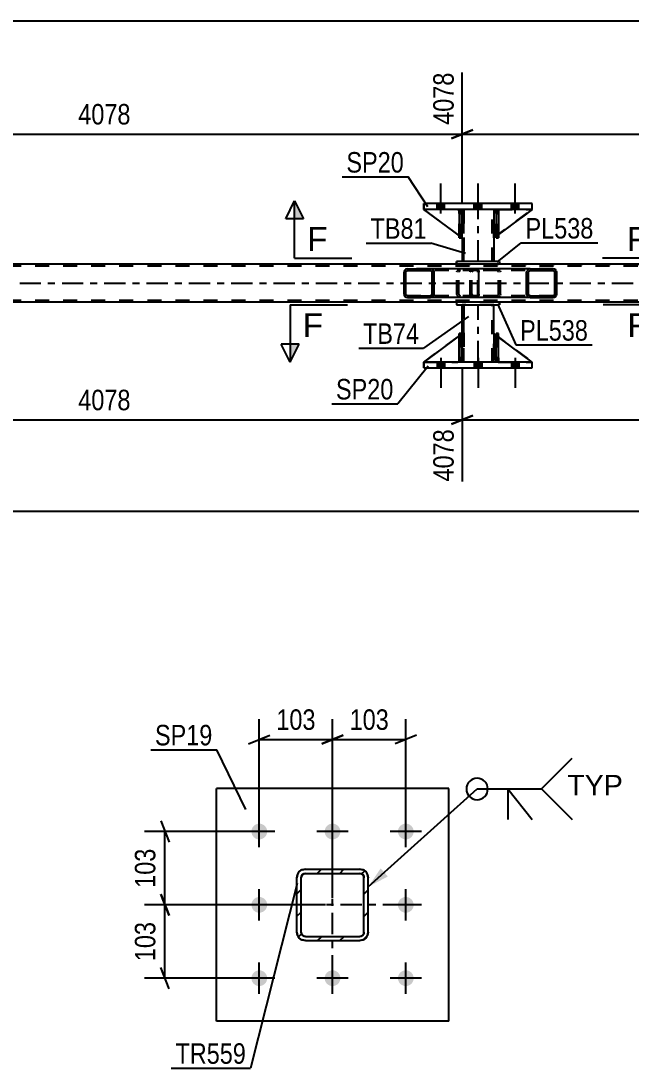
# Model space of a CAD drawing. Header units: millimetres. Extents: x 0 to 841, y 0 to 594.
# Drawn here: x 99.3 to 184.6, y 121.4 to 267.8 of the extents above; entities that cross this region are included whole.
import ezdxf

# ---------------------------------------------------------------- set-up
doc = ezdxf.new("R2010")
doc.units = ezdxf.units.MM
doc.linetypes.add('DXK_LINE_DOT2', pattern=[3.9198, 1.9599, -1.9599])
doc.linetypes.add('DXK_LINE_DOT3', pattern=[5.9187, 2.979, -0.9799, 0.9799, -0.9799])
doc.styles.add('Arial', font='ARIAL.TTF', dxfattribs={"height": 0.2})
doc.styles.add('Arial Narrow', font='ARIALN.TTF', dxfattribs={"height": 0.2})

# ---------------------------------------------------------------- blocks, each defined once
blk = doc.blocks.new('Part-122573578-5010 - 4939')
at = {"color": 7, "linetype": 'DXK_LINE_DOT2'}
for p, q in [((160.89, 224.06), (160.57, 224.06)), ((160.57, 220.66), (160.57, 224.06)), ((160.57, 224.06), (160.58, 220.06)), ((160.89, 220.53), (160.89, 224.06)), ((160.89, 220.66), (160.89, 223.96)), ((160.89, 220.66), (160.57, 220.66)), ((160.57, 220.06), (160.57, 220.66)), ((160.89, 220.06), (160.57, 220.06)), ((160.89, 220.53), (160.89, 220.66)), ((160.89, 220.06), (160.89, 220.06))]:
    blk.add_line(p, q, dxfattribs=at)
at = {"color": 2, "linetype": 'Continuous'}
for p, q in [((160.89, 223.96), (160.89, 224.06)), ((160.89, 220.06), (160.89, 220.53)), ((160.89, 220.06), (160.89, 220.53))]:
    blk.add_line(p, q, dxfattribs=at)
blk = doc.blocks.new('Part-122573578-5011 - 4939')
at = {"color": 7, "linetype": 'DXK_LINE_DOT2'}
for p, q in [((165.42, 240.82), (166.02, 241.42)), ((170.82, 241.42), (165.42, 237.42)), ((165.42, 237.42), (165.42, 240.82)), ((166.02, 241.42), (165.77, 241.17)), ((166.02, 241.42), (170.82, 241.42)), ((170.82, 241.42), (170.82, 241.42)), ((166.09, 237.92), (165.77, 237.68))]:
    blk.add_line(p, q, dxfattribs=at)
at = {"color": 2, "linetype": 'Continuous'}
for p, q in [((165.77, 241.17), (165.42, 240.82)), ((165.42, 240.82), (165.42, 237.42)), ((165.42, 240.82), (165.42, 240.82)), ((170.82, 241.42), (166.09, 237.92)), ((170.82, 241.42), (170.82, 241.42)), ((165.77, 237.68), (165.42, 237.42)), ((165.42, 237.42), (165.42, 237.42))]:
    blk.add_line(p, q, dxfattribs=at)
blk = doc.blocks.new('Part-122573578-4954 - 4939')
at = {"color": 7, "linetype": 'DXK_LINE_DOT2'}
for p, q in [((160.57, 240.82), (160.57, 241.42)), ((160.57, 241.42), (160.58, 241.42)), ((160.58, 241.42), (160.57, 237.42)), ((160.89, 241.42), (160.57, 241.42)), ((160.57, 237.42), (160.57, 240.82)), ((160.57, 240.82), (160.89, 240.82)), ((160.89, 240.94), (160.89, 240.82)), ((160.89, 240.94), (160.89, 237.42)), ((160.89, 240.82), (160.89, 237.51)), ((160.57, 237.42), (160.89, 237.42))]:
    blk.add_line(p, q, dxfattribs=at)
at = {"color": 2, "linetype": 'Continuous'}
for p, q in [((160.89, 241.42), (160.89, 240.94)), ((160.89, 241.42), (160.89, 240.94)), ((160.89, 237.51), (160.89, 237.42))]:
    blk.add_line(p, q, dxfattribs=at)
blk = doc.blocks.new('Part-122573578-4961 - 4939')
at = {"color": 2, "linetype": 'Continuous'}
for p, q in [((161.02, 241.42), (161.02, 240.82)), ((165.42, 241.42), (165.42, 240.82)), ((165.42, 241.42), (165.42, 240.82)), ((161.02, 237.42), (161.02, 234.14)), ((165.42, 237.42), (165.42, 234.14)), ((165.42, 237.42), (165.42, 234.14))]:
    blk.add_line(p, q, dxfattribs=at)
at = {"color": 7, "linetype": 'DXK_LINE_DOT2'}
for p, q in [((165.42, 241.42), (161.02, 241.42)), ((161.02, 241.42), (161.02, 234.14)), ((161.02, 240.82), (161.02, 237.42)), ((161.26, 234.14), (161.26, 241.42)), ((161.26, 241.42), (161.26, 234.14)), ((165.18, 234.14), (165.18, 241.42)), ((165.18, 234.14), (165.18, 241.42)), ((165.42, 240.82), (165.42, 237.42)), ((165.42, 240.82), (165.42, 237.42)), ((165.42, 234.14), (161.02, 234.14))]:
    blk.add_line(p, q, dxfattribs=at)
at = {"color": 7, "linetype": 'DXK_LINE_DOT3'}
blk.add_line((163.22, 234.14), (163.22, 241.42), dxfattribs=at)
blk = doc.blocks.new('Part-122573578-4966 - 4939')
at = {"color": 2, "linetype": 'Continuous'}
for p, q in [((166.22, 234.14), (160.22, 234.14)), ((160.22, 233.74), (160.22, 234.14)), ((166.22, 233.74), (160.22, 233.74)), ((166.22, 234.14), (166.22, 233.74)), ((166.22, 233.74), (166.22, 234.14))]:
    blk.add_line(p, q, dxfattribs=at)
at = {"color": 7, "linetype": 'DXK_LINE_DOT2'}
for p, q in [((166.22, 234.14), (160.22, 234.14)), ((160.22, 234.14), (160.22, 233.74)), ((160.22, 234.14), (160.22, 234.14)), ((166.22, 233.74), (160.22, 233.74)), ((160.22, 233.74), (160.22, 233.74)), ((166.22, 234.14), (166.22, 234.14)), ((166.22, 233.74), (166.22, 233.74))]:
    blk.add_line(p, q, dxfattribs=at)
blk = doc.blocks.new('Part-122573578-4971 - 4939')
at = {"color": 2, "linetype": 'Continuous'}
for p, q in [((160.22, 228.46), (160.22, 228.06)), ((166.22, 228.46), (160.22, 228.46)), ((166.22, 228.46), (166.22, 228.06)), ((166.22, 228.06), (166.22, 228.46)), ((160.22, 228.06), (166.22, 228.06))]:
    blk.add_line(p, q, dxfattribs=at)
at = {"color": 7, "linetype": 'DXK_LINE_DOT2'}
for p, q in [((160.22, 228.46), (160.22, 228.06)), ((166.22, 228.46), (166.22, 228.46)), ((166.22, 228.46), (166.22, 228.46)), ((166.22, 228.06), (166.22, 228.06)), ((166.22, 228.06), (166.22, 228.06))]:
    blk.add_line(p, q, dxfattribs=at)
blk = doc.blocks.new('Part-122573578-4976 - 4939')
at = {"color": 2, "linetype": 'Continuous'}
for p, q in [((161.02, 224.06), (161.02, 228.06)), ((165.42, 224.06), (165.42, 228.06)), ((165.42, 224.06), (165.42, 228.06)), ((161.02, 220.06), (161.02, 220.66)), ((165.42, 220.06), (165.42, 220.66)), ((165.42, 220.06), (165.42, 220.66))]:
    blk.add_line(p, q, dxfattribs=at)
at = {"color": 7, "linetype": 'DXK_LINE_DOT2'}
for p, q in [((165.42, 228.06), (161.02, 228.06)), ((161.02, 220.06), (161.02, 228.06)), ((161.26, 220.06), (161.26, 228.06)), ((161.26, 228.06), (161.26, 220.06)), ((165.18, 220.06), (165.18, 228.06)), ((165.18, 220.06), (165.18, 228.06)), ((161.02, 220.66), (161.02, 224.06)), ((165.42, 220.66), (165.42, 224.06)), ((165.42, 220.66), (165.42, 224.06)), ((165.42, 220.06), (161.02, 220.06))]:
    blk.add_line(p, q, dxfattribs=at)
at = {"color": 7, "linetype": 'DXK_LINE_DOT3'}
blk.add_line((163.22, 220.06), (163.22, 228.06), dxfattribs=at)
blk = doc.blocks.new('Part-122573578-5047 - 4939')
at = {"linetype": 'Continuous'}
h = blk.add_hatch(dxfattribs=at)
h.set_pattern_fill('', scale=0.7, style=0, pattern_type=0)
h.set_pattern_definition([(45, (157.033, 232.8012), (-1.57154, 1.57154), [])])
h.paths.add_polyline_path([(157.07, 232.62), (157.03, 232.8), (156.92, 232.96), (156.76, 233.06), (156.57, 233.1), (153.37, 233.1), (153.18, 233.06), (153.02, 232.96), (152.91, 232.8), (152.87, 232.62), (152.87, 229.58), (152.91, 229.39), (153.02, 229.24), (153.18, 229.13), (153.37, 229.1), (156.57, 229.1), (156.76, 229.13), (156.92, 229.24), (157.03, 229.39), (157.07, 229.58)])
h.paths.add_polyline_path([(156.8, 229.49), (156.75, 229.41), (156.66, 229.36), (156.57, 229.34), (153.37, 229.34), (153.28, 229.36), (153.19, 229.41), (153.14, 229.49), (153.12, 229.58), (153.12, 232.62), (153.14, 232.71), (153.19, 232.79), (153.28, 232.84), (153.37, 232.86), (156.57, 232.86), (156.66, 232.84), (156.75, 232.79), (156.8, 232.71), (156.82, 232.62), (156.82, 229.58)])
at = {"color": 2, "linetype": 'Continuous'}
for p, q in [((152.91, 232.8), (152.87, 232.62)), ((153.12, 232.62), (153.14, 232.71)), ((153.14, 232.71), (153.19, 232.79)), ((153.37, 233.1), (153.18, 233.06)), ((153.19, 232.79), (153.28, 232.84)), ((153.28, 232.84), (153.37, 232.86)), ((153.37, 233.1), (156.57, 233.1)), ((153.37, 232.86), (156.57, 232.86)), ((163.08, 233.1), (156.57, 233.1)), ((156.76, 233.06), (156.57, 233.1)), ((156.57, 232.86), (156.66, 232.84)), ((156.66, 232.84), (156.75, 232.79)), ((156.75, 232.79), (156.8, 232.71)), ((156.8, 232.71), (156.82, 232.62)), ((157.07, 232.62), (157.03, 232.8)), ((163.08, 233.1), (163.18, 233.06)), ((163.18, 233.06), (163.26, 232.96)), ((163.26, 232.96), (163.32, 232.8)), ((163.32, 232.8), (163.34, 232.62)), ((152.87, 229.58), (152.87, 232.62)), ((153.12, 229.58), (153.12, 232.62)), ((156.82, 229.58), (156.82, 232.62)), ((157.07, 229.58), (157.07, 232.62)), ((163.34, 229.58), (163.34, 232.62)), ((152.87, 229.58), (152.91, 229.39)), ((153.14, 229.49), (153.12, 229.58)), ((153.19, 229.41), (153.14, 229.49)), ((153.18, 229.13), (153.37, 229.1)), ((153.28, 229.36), (153.19, 229.41)), ((153.37, 229.34), (153.28, 229.36)), ((153.37, 229.34), (156.57, 229.34)), ((153.37, 229.1), (156.57, 229.1)), ((156.66, 229.36), (156.57, 229.34)), ((156.57, 229.1), (156.76, 229.13)), ((163.08, 229.1), (156.57, 229.1)), ((156.75, 229.41), (156.66, 229.36)), ((156.8, 229.49), (156.75, 229.41)), ((156.82, 229.58), (156.8, 229.49)), ((157.03, 229.39), (157.07, 229.58)), ((163.18, 229.13), (163.08, 229.1)), ((163.26, 229.24), (163.18, 229.13)), ((163.32, 229.39), (163.26, 229.24)), ((163.34, 229.58), (163.32, 229.39))]:
    blk.add_line(p, q, dxfattribs=at)
at = {"color": 7, "linetype": 'DXK_LINE_DOT2'}
for p, q in [((156.57, 233.1), (153.37, 233.1)), ((163.08, 232.86), (153.37, 232.86)), ((160.28, 232.62), (160.32, 232.8)), ((160.55, 232.71), (160.53, 232.62)), ((160.61, 232.79), (160.55, 232.71)), ((160.59, 233.06), (160.78, 233.1)), ((160.69, 232.84), (160.61, 232.79)), ((160.78, 232.86), (160.69, 232.84)), ((162.12, 232.86), (162.12, 233.1)), ((163.13, 232.84), (163.08, 232.86)), ((163.17, 232.79), (163.13, 232.84)), ((163.2, 232.71), (163.17, 232.79)), ((163.21, 232.62), (163.2, 232.71)), ((160.28, 229.58), (160.28, 232.62)), ((160.53, 229.58), (160.53, 232.62)), ((163.21, 229.58), (163.21, 232.62)), ((163.08, 229.34), (153.37, 229.34)), ((156.57, 229.1), (153.37, 229.1)), ((160.32, 229.39), (160.28, 229.58)), ((160.53, 229.58), (160.55, 229.49)), ((160.55, 229.49), (160.61, 229.41)), ((160.78, 229.1), (160.59, 229.13)), ((160.61, 229.41), (160.63, 229.39)), ((160.63, 229.39), (160.69, 229.36)), ((160.69, 229.36), (160.78, 229.34)), ((162.12, 229.1), (162.12, 229.34)), ((163.08, 229.34), (163.13, 229.36)), ((163.13, 229.36), (163.17, 229.41)), ((163.17, 229.41), (163.2, 229.49)), ((163.2, 229.49), (163.21, 229.58))]:
    blk.add_line(p, q, dxfattribs=at)
at = {"color": 2, "linetype": 'Continuous'}
for centre, start, end in [((153.36, 232.6), 111.1034, 156.0535), ((156.58, 232.6), 23.9465, 68.8966), ((153.36, 229.59), 203.9465, 248.8966), ((156.58, 229.59), 291.1034, 336.0535)]:
    blk.add_arc(centre, 0.493, start, end, dxfattribs=at)
at = {"color": 7, "linetype": 'DXK_LINE_DOT2'}
for centre, start, end in [((160.77, 232.6), 111.1034, 156.0535), ((160.77, 229.59), 203.9465, 248.8966)]:
    blk.add_arc(centre, 0.493, start, end, dxfattribs=at)
blk = doc.blocks.new('Part-122573578-4992 - 4939')
at = {"color": 2, "linetype": 'Continuous'}
for p, q in [((170.82, 242.22), (155.62, 242.22)), ((155.62, 242.22), (155.62, 241.42)), ((170.82, 241.42), (170.82, 242.22)), ((170.82, 241.42), (170.82, 242.22)), ((170.82, 241.42), (155.62, 241.42))]:
    blk.add_line(p, q, dxfattribs=at)
at = {"color": 7, "linetype": 'DXK_LINE_DOT2'}
for p, q in [((155.62, 241.42), (155.62, 242.22)), ((170.82, 241.42), (170.82, 241.42)), ((170.82, 241.42), (170.82, 241.42))]:
    blk.add_line(p, q, dxfattribs=at)
blk = doc.blocks.new('Part-122573578-4997 - 4939')
at = {"color": 2, "linetype": 'Continuous'}
for p, q in [((155.62, 220.06), (155.62, 219.26)), ((170.82, 220.06), (155.62, 220.06)), ((170.82, 219.26), (170.82, 220.06)), ((170.82, 219.26), (170.82, 220.06)), ((155.62, 219.26), (170.82, 219.26))]:
    blk.add_line(p, q, dxfattribs=at)
at = {"color": 7, "linetype": 'DXK_LINE_DOT2'}
for p, q in [((155.62, 219.26), (155.62, 220.06)), ((170.82, 220.06), (170.82, 220.06)), ((170.82, 220.06), (170.82, 220.06)), ((170.82, 220.06), (170.82, 220.06))]:
    blk.add_line(p, q, dxfattribs=at)
blk = doc.blocks.new('Part-122573578-4998 - 4939')
at = {"color": 2, "linetype": 'Continuous'}
for p, q in [((165.42, 224.06), (165.42, 224.06)), ((165.42, 224.06), (165.42, 220.66)), ((165.77, 223.8), (165.42, 224.06)), ((170.82, 220.06), (166.09, 223.56)), ((165.42, 220.66), (165.42, 220.66)), ((165.77, 220.3), (165.42, 220.66)), ((170.82, 220.06), (170.82, 220.06))]:
    blk.add_line(p, q, dxfattribs=at)
at = {"color": 7, "linetype": 'DXK_LINE_DOT2'}
for p, q in [((165.42, 220.66), (165.42, 224.06)), ((165.42, 224.06), (170.82, 220.06)), ((166.09, 223.56), (165.77, 223.8)), ((166.02, 220.06), (165.42, 220.66)), ((166.02, 220.06), (165.77, 220.3)), ((166.02, 220.06), (170.82, 220.06)), ((170.82, 220.06), (170.82, 220.06))]:
    blk.add_line(p, q, dxfattribs=at)
blk = doc.blocks.new('Part-122573578-4999 - 4939')
at = {"color": 7, "linetype": 'DXK_LINE_DOT2'}
for p, q in [((165.42, 220.66), (165.42, 224.06)), ((165.42, 224.06), (170.82, 220.06)), ((165.42, 224.06), (165.42, 224.06)), ((165.42, 224.06), (165.42, 220.66)), ((170.82, 220.06), (165.42, 224.06)), ((166.02, 220.06), (165.42, 220.66)), ((165.42, 220.66), (165.42, 220.66)), ((165.42, 220.66), (166.02, 220.06)), ((166.02, 220.06), (170.82, 220.06))]:
    blk.add_line(p, q, dxfattribs=at)
at = {"color": 2, "linetype": 'Continuous'}
blk.add_line((170.82, 220.06), (170.82, 220.06), dxfattribs=at)
blk = doc.blocks.new('Part-122573578-5000 - 4939')
at = {"color": 7, "linetype": 'DXK_LINE_DOT2'}
for p, q in [((155.62, 220.06), (161.02, 224.06)), ((160.89, 223.96), (160.57, 223.73)), ((161.02, 224.06), (161.02, 220.66)), ((155.62, 220.06), (160.42, 220.06)), ((161.02, 220.66), (160.42, 220.06)), ((160.89, 220.53), (160.57, 220.21))]:
    blk.add_line(p, q, dxfattribs=at)
at = {"color": 2, "linetype": 'Continuous'}
for p, q in [((161.02, 224.06), (160.89, 223.96)), ((161.02, 220.66), (161.02, 224.06)), ((161.02, 224.06), (161.02, 224.06)), ((160.57, 223.73), (155.62, 220.06)), ((160.57, 220.21), (160.42, 220.06)), ((161.02, 220.66), (160.89, 220.53)), ((161.02, 220.66), (161.02, 220.66))]:
    blk.add_line(p, q, dxfattribs=at)
blk = doc.blocks.new('Part-122573578-5006 - 4939')
at = {"color": 7, "linetype": 'DXK_LINE_DOT2'}
for p, q in [((161.02, 224.06), (155.62, 220.06)), ((161.02, 224.06), (155.62, 220.06)), ((161.02, 220.66), (161.02, 224.06)), ((161.02, 224.06), (161.02, 224.06)), ((161.02, 224.06), (161.02, 220.66)), ((155.62, 220.06), (160.42, 220.06)), ((160.42, 220.06), (161.02, 220.66)), ((161.02, 220.66), (160.42, 220.06)), ((161.02, 220.66), (161.02, 220.66))]:
    blk.add_line(p, q, dxfattribs=at)
blk = doc.blocks.new('Part-122573578-5007 - 4939')
at = {"color": 2, "linetype": 'Continuous'}
for p, q in [((165.77, 220.06), (165.77, 224.06)), ((165.77, 224.06), (166.09, 224.06)), ((166.09, 220.06), (166.09, 224.06)), ((166.09, 220.06), (165.77, 220.06)), ((166.09, 220.06), (166.09, 220.65))]:
    blk.add_line(p, q, dxfattribs=at)
at = {"color": 7, "linetype": 'DXK_LINE_DOT2'}
for p, q in [((165.77, 224.06), (165.77, 220.66)), ((166.09, 220.65), (166.09, 224.06)), ((165.77, 220.66), (165.77, 220.06)), ((165.77, 220.66), (166.09, 220.66)), ((165.77, 220.06), (165.77, 220.06)), ((166.09, 220.06), (166.09, 220.06)), ((166.09, 220.06), (166.09, 220.06))]:
    blk.add_line(p, q, dxfattribs=at)
blk = doc.blocks.new('Part-122573578-5008 - 4939')
at = {"color": 2, "linetype": 'Continuous'}
for p, q in [((160.57, 220.06), (160.57, 224.06)), ((160.57, 224.06), (160.89, 224.06)), ((160.89, 220.06), (160.89, 224.06)), ((160.89, 220.06), (160.57, 220.06)), ((160.89, 220.06), (160.89, 220.65))]:
    blk.add_line(p, q, dxfattribs=at)
at = {"color": 7, "linetype": 'DXK_LINE_DOT2'}
for p, q in [((160.57, 224.06), (160.57, 220.66)), ((160.89, 220.65), (160.89, 224.06)), ((160.57, 220.66), (160.57, 220.06)), ((160.57, 220.66), (160.89, 220.66)), ((160.57, 220.06), (160.57, 220.06)), ((160.89, 220.06), (160.89, 220.06)), ((160.89, 220.06), (160.89, 220.06))]:
    blk.add_line(p, q, dxfattribs=at)
blk = doc.blocks.new('Part-122573578-5009 - 4939')
at = {"color": 7, "linetype": 'DXK_LINE_DOT2'}
for p, q in [((166.09, 224.06), (165.77, 224.06)), ((165.77, 220.66), (165.77, 224.06)), ((165.77, 224.06), (165.77, 220.06)), ((166.09, 220.06), (166.09, 224.06)), ((166.09, 220.66), (166.09, 223.56)), ((166.09, 220.66), (165.77, 220.66)), ((165.77, 220.06), (165.77, 220.66)), ((166.09, 220.06), (165.77, 220.06)), ((166.09, 220.66), (166.09, 220.06)), ((166.09, 220.06), (166.09, 220.06))]:
    blk.add_line(p, q, dxfattribs=at)
at = {"color": 2, "linetype": 'Continuous'}
blk.add_line((166.09, 223.56), (166.09, 224.06), dxfattribs=at)
blk = doc.blocks.new('Part-122573578-5049 - 4939')
at = {"linetype": 'Continuous'}
h = blk.add_hatch(dxfattribs=at)
h.set_pattern_fill('', scale=0.7, style=0, pattern_type=0)
h.set_pattern_definition([(45, (174.2101, 232.8012), (-1.57154, 1.57154), [])])
h.paths.add_polyline_path([(174.25, 232.62), (174.21, 232.8), (174.1, 232.96), (173.94, 233.06), (173.74, 233.1), (170.53, 233.1), (170.33, 233.06), (170.17, 232.96), (170.06, 232.8), (170.02, 232.62), (170.02, 229.58), (170.06, 229.39), (170.17, 229.24), (170.33, 229.13), (170.53, 229.1), (173.74, 229.1), (173.94, 229.13), (174.1, 229.24), (174.21, 229.39), (174.25, 229.58)])
h.paths.add_polyline_path([(173.98, 229.49), (173.92, 229.41), (173.84, 229.36), (173.74, 229.34), (170.53, 229.34), (170.43, 229.36), (170.35, 229.41), (170.29, 229.49), (170.27, 229.58), (170.27, 232.62), (170.29, 232.71), (170.35, 232.79), (170.43, 232.84), (170.53, 232.86), (173.74, 232.86), (173.84, 232.84), (173.92, 232.79), (173.98, 232.71), (173.99, 232.62), (173.99, 229.58)])
at = {"color": 7, "linetype": 'DXK_LINE_DOT2'}
for p, q in [((162.12, 232.62), (162.16, 232.8)), ((162.39, 232.71), (162.37, 232.62)), ((162.45, 232.79), (162.39, 232.71)), ((162.43, 233.06), (162.63, 233.1)), ((162.53, 232.84), (162.45, 232.79)), ((162.63, 232.86), (162.53, 232.84)), ((163.08, 233.1), (162.63, 233.1)), ((173.74, 232.86), (162.63, 232.86)), ((165.84, 233.1), (166.04, 233.06)), ((165.94, 232.84), (165.84, 232.86)), ((166.02, 232.79), (165.94, 232.84)), ((166.08, 232.71), (166.02, 232.79)), ((166.1, 232.62), (166.08, 232.71)), ((166.31, 232.8), (166.35, 232.62)), ((173.74, 233.1), (170.53, 233.1)), ((162.12, 229.58), (162.12, 232.62)), ((162.37, 229.58), (162.37, 232.62)), ((166.1, 229.58), (166.1, 232.62)), ((166.35, 229.58), (166.35, 232.62)), ((162.16, 229.39), (162.12, 229.58)), ((162.37, 229.58), (162.39, 229.49)), ((162.39, 229.49), (162.45, 229.41)), ((162.63, 229.1), (162.43, 229.13)), ((162.45, 229.41), (162.53, 229.36)), ((162.53, 229.36), (162.63, 229.34)), ((173.74, 229.34), (162.63, 229.34)), ((163.08, 229.1), (162.63, 229.1)), ((165.84, 229.34), (165.94, 229.36)), ((166.04, 229.13), (165.84, 229.1)), ((165.94, 229.36), (166.02, 229.41)), ((166.02, 229.41), (166.08, 229.49)), ((166.08, 229.49), (166.1, 229.58)), ((166.35, 229.58), (166.31, 229.39)), ((170.53, 229.1), (173.74, 229.1))]:
    blk.add_line(p, q, dxfattribs=at)
at = {"color": 2, "linetype": 'Continuous'}
for p, q in [((170.53, 233.1), (163.08, 233.1)), ((170.06, 232.8), (170.02, 232.62)), ((170.27, 232.62), (170.29, 232.71)), ((170.29, 232.71), (170.35, 232.79)), ((170.53, 233.1), (170.33, 233.06)), ((170.35, 232.79), (170.43, 232.84)), ((170.43, 232.84), (170.53, 232.86)), ((170.53, 233.1), (173.74, 233.1)), ((170.53, 232.86), (173.74, 232.86)), ((173.94, 233.06), (173.74, 233.1)), ((173.74, 232.86), (173.84, 232.84)), ((173.84, 232.84), (173.92, 232.79)), ((173.92, 232.79), (173.98, 232.71)), ((173.98, 232.71), (173.99, 232.62)), ((174.25, 232.62), (174.21, 232.8)), ((170.02, 229.58), (170.02, 232.62)), ((170.27, 229.58), (170.27, 232.62)), ((173.99, 229.58), (173.99, 232.62)), ((174.25, 229.58), (174.25, 232.62)), ((170.53, 229.1), (163.08, 229.1)), ((170.02, 229.58), (170.06, 229.39)), ((170.29, 229.49), (170.27, 229.58)), ((170.35, 229.41), (170.29, 229.49)), ((170.33, 229.13), (170.53, 229.1)), ((170.43, 229.36), (170.35, 229.41)), ((170.53, 229.34), (170.43, 229.36)), ((170.53, 229.34), (173.74, 229.34)), ((170.53, 229.1), (173.74, 229.1)), ((173.84, 229.36), (173.74, 229.34)), ((173.74, 229.1), (173.94, 229.13)), ((173.92, 229.41), (173.84, 229.36)), ((173.98, 229.49), (173.92, 229.41)), ((173.99, 229.58), (173.98, 229.49)), ((174.21, 229.39), (174.25, 229.58))]:
    blk.add_line(p, q, dxfattribs=at)
at = {"color": 7, "linetype": 'DXK_LINE_DOT2'}
for centre, start, end in [((162.61, 232.6), 110.9282, 155.8647), ((165.86, 232.6), 24.1353, 69.0718), ((162.61, 229.6), 204.1353, 249.0718), ((165.86, 229.6), 290.9282, 335.8647)]:
    blk.add_arc(centre, 0.495, start, end, dxfattribs=at)
at = {"color": 2, "linetype": 'Continuous'}
for centre, start, end in [((170.51, 232.6), 110.9282, 155.8647), ((173.76, 232.6), 24.1353, 69.0718), ((170.51, 229.6), 204.1353, 249.0718), ((173.76, 229.6), 290.9282, 335.8647)]:
    blk.add_arc(centre, 0.495, start, end, dxfattribs=at)
blk = doc.blocks.new('Part-122573578-5052 - 4939')
at = {"color": 7, "linetype": 'DXK_LINE_DOT2'}
for p, q in [((166.02, 241.42), (165.42, 240.82)), ((165.42, 237.42), (170.82, 241.42)), ((165.42, 240.82), (166.02, 241.42)), ((170.82, 241.42), (165.42, 237.42)), ((165.42, 240.82), (165.42, 237.42)), ((165.42, 240.82), (165.42, 240.82)), ((165.42, 237.42), (165.42, 240.82)), ((166.02, 241.42), (170.82, 241.42)), ((165.42, 237.42), (165.42, 237.42))]:
    blk.add_line(p, q, dxfattribs=at)
at = {"color": 2, "linetype": 'Continuous'}
blk.add_line((170.82, 241.42), (170.82, 241.42), dxfattribs=at)
blk = doc.blocks.new('Part-122573578-5053 - 4939')
at = {"color": 2, "linetype": 'Continuous'}
for p, q in [((160.57, 237.75), (155.62, 241.42)), ((160.57, 241.26), (160.42, 241.42)), ((161.02, 240.82), (160.89, 240.94)), ((161.02, 240.82), (161.02, 240.82)), ((161.02, 237.42), (161.02, 240.82)), ((161.02, 237.42), (160.89, 237.51)), ((161.02, 237.42), (161.02, 237.42))]:
    blk.add_line(p, q, dxfattribs=at)
at = {"color": 7, "linetype": 'DXK_LINE_DOT2'}
for p, q in [((161.02, 237.42), (155.62, 241.42)), ((160.42, 241.42), (155.62, 241.42)), ((160.42, 241.42), (161.02, 240.82)), ((160.89, 240.94), (160.57, 241.26)), ((161.02, 240.82), (161.02, 237.42)), ((160.89, 237.51), (160.57, 237.75))]:
    blk.add_line(p, q, dxfattribs=at)
blk = doc.blocks.new('Part-122573578-5054 - 4939')
at = {"color": 7, "linetype": 'DXK_LINE_DOT2'}
for p, q in [((161.02, 237.42), (155.62, 241.42)), ((160.42, 241.42), (155.62, 241.42)), ((155.62, 241.42), (161.02, 237.42)), ((160.42, 241.42), (161.02, 240.82)), ((161.02, 240.82), (160.42, 241.42)), ((161.02, 240.82), (161.02, 237.42)), ((161.02, 240.82), (161.02, 240.82)), ((161.02, 237.42), (161.02, 240.82)), ((161.02, 237.42), (161.02, 237.42))]:
    blk.add_line(p, q, dxfattribs=at)
blk = doc.blocks.new('Part-122573578-5055 - 4939')
at = {"color": 2, "linetype": 'Continuous'}
for p, q in [((166.09, 241.42), (165.77, 241.42)), ((165.77, 241.42), (165.77, 237.42)), ((166.09, 240.82), (166.09, 241.42)), ((166.09, 241.42), (166.09, 237.42)), ((166.09, 237.42), (165.77, 237.42))]:
    blk.add_line(p, q, dxfattribs=at)
at = {"color": 7, "linetype": 'DXK_LINE_DOT2'}
for p, q in [((165.77, 240.82), (165.77, 241.42)), ((166.09, 240.82), (165.77, 240.82)), ((165.77, 240.82), (165.77, 237.42)), ((166.09, 241.42), (166.09, 241.42)), ((166.09, 241.42), (166.09, 241.42)), ((166.09, 237.42), (166.09, 240.82))]:
    blk.add_line(p, q, dxfattribs=at)
blk = doc.blocks.new('Part-122573578-5056 - 4939')
at = {"color": 2, "linetype": 'Continuous'}
for p, q in [((160.89, 241.42), (160.57, 241.42)), ((160.57, 241.42), (160.57, 237.42)), ((160.89, 240.82), (160.89, 241.42)), ((160.89, 241.42), (160.89, 237.42)), ((160.89, 237.42), (160.57, 237.42))]:
    blk.add_line(p, q, dxfattribs=at)
at = {"color": 7, "linetype": 'DXK_LINE_DOT2'}
for p, q in [((160.57, 240.82), (160.57, 241.42)), ((160.89, 240.82), (160.57, 240.82)), ((160.57, 240.82), (160.57, 237.42)), ((160.89, 241.42), (160.89, 241.42)), ((160.89, 241.42), (160.89, 241.42)), ((160.89, 237.42), (160.89, 240.82))]:
    blk.add_line(p, q, dxfattribs=at)
blk = doc.blocks.new('Part-122573578-5057 - 4939')
at = {"color": 7, "linetype": 'DXK_LINE_DOT2'}
for p, q in [((165.77, 240.82), (165.77, 241.42)), ((165.77, 241.42), (165.77, 241.42)), ((165.77, 241.42), (165.77, 237.42)), ((166.09, 241.42), (165.77, 241.42)), ((165.77, 237.42), (165.77, 240.82)), ((165.77, 240.82), (166.09, 240.82)), ((166.09, 240.82), (166.09, 241.42)), ((166.09, 237.42), (166.09, 241.42)), ((166.09, 240.82), (166.09, 237.92)), ((165.77, 237.42), (166.09, 237.42))]:
    blk.add_line(p, q, dxfattribs=at)
at = {"color": 2, "linetype": 'Continuous'}
blk.add_line((166.09, 237.92), (166.09, 237.42), dxfattribs=at)
blk = doc.blocks.new('Part-122573578-5116 - 4939')
at = {"color": 2, "linetype": 'Continuous'}
for p, q in [((160.22, 233.74), (69.51, 233.74)), ((329.44, 233.74), (166.22, 233.74)), ((160.22, 228.46), (69.51, 228.46)), ((329.44, 228.46), (166.22, 228.46))]:
    blk.add_line(p, q, dxfattribs=at)
at = {"color": 7, "linetype": 'DXK_LINE_DOT2'}
for p, q in [((722.57, 233.5), (69.51, 233.5)), ((160.22, 233.74), (722.57, 233.74)), ((166.22, 233.74), (160.22, 233.74)), ((722.57, 228.7), (69.51, 228.7)), ((166.22, 228.46), (160.22, 228.46))]:
    blk.add_line(p, q, dxfattribs=at)
at = {"color": 7, "linetype": 'DXK_LINE_DOT3'}
blk.add_line((69.51, 231.1), (722.57, 231.1), dxfattribs=at)
blk = doc.blocks.new('Bolt-122573578-5180 - 4939')
at = {"linetype": 'Continuous'}
for points in [[(157.5, 241.42), (158.54, 241.42), (158.54, 242.22), (157.5, 242.22)], [(157.5, 241.42), (158.54, 241.42), (158.54, 242.22), (157.5, 242.22)], [(157.5, 241.42), (158.54, 241.42), (158.54, 242.22), (157.5, 242.22)], [(162.7, 241.42), (163.74, 241.42), (163.74, 242.22), (162.7, 242.22)], [(162.7, 241.42), (163.74, 241.42), (163.74, 242.22), (162.7, 242.22)], [(167.9, 241.42), (168.94, 241.42), (168.94, 242.22), (167.9, 242.22)], [(167.9, 241.42), (168.94, 241.42), (168.94, 242.22), (167.9, 242.22)], [(167.9, 241.42), (168.94, 241.42), (168.94, 242.22), (167.9, 242.22)]]:
    blk.add_hatch(color=1, dxfattribs=at).paths.add_polyline_path(points)
at = {"color": 1, "linetype": 'Continuous'}
for p, q in [((158.02, 240.82), (158.02, 245.02)), ((158.02, 240.82), (158.02, 245.02)), ((158.02, 240.82), (158.02, 245.02)), ((163.22, 240.82), (163.22, 245.02)), ((163.22, 240.82), (163.22, 245.02)), ((168.42, 240.82), (168.42, 245.02)), ((168.42, 240.82), (168.42, 245.02)), ((168.42, 240.82), (168.42, 245.02)), ((157.5, 241.42), (157.5, 242.22)), ((157.5, 241.42), (157.5, 242.22)), ((157.5, 241.42), (157.5, 242.22)), ((158.54, 241.42), (158.54, 242.22)), ((158.54, 241.42), (158.54, 242.22)), ((158.54, 241.42), (158.54, 242.22)), ((162.7, 241.42), (162.7, 242.22)), ((162.7, 241.42), (162.7, 242.22)), ((163.74, 241.42), (163.74, 242.22)), ((163.74, 241.42), (163.74, 242.22)), ((167.9, 241.42), (167.9, 242.22)), ((167.9, 241.42), (167.9, 242.22)), ((167.9, 241.42), (167.9, 242.22)), ((168.94, 241.42), (168.94, 242.22)), ((168.94, 241.42), (168.94, 242.22)), ((168.94, 241.42), (168.94, 242.22))]:
    blk.add_line(p, q, dxfattribs=at)
blk = doc.blocks.new('Bolt-122573578-5181 - 4939')
at = {"linetype": 'Continuous'}
for points in [[(158.54, 220.06), (157.5, 220.06), (157.5, 219.26), (158.54, 219.26)], [(158.54, 220.06), (157.5, 220.06), (157.5, 219.26), (158.54, 219.26)], [(158.54, 220.06), (157.5, 220.06), (157.5, 219.26), (158.54, 219.26)], [(163.74, 220.06), (162.7, 220.06), (162.7, 219.26), (163.74, 219.26)], [(163.74, 220.06), (162.7, 220.06), (162.7, 219.26), (163.74, 219.26)], [(168.94, 220.06), (167.9, 220.06), (167.9, 219.26), (168.94, 219.26)], [(168.94, 220.06), (167.9, 220.06), (167.9, 219.26), (168.94, 219.26)], [(168.94, 220.06), (167.9, 220.06), (167.9, 219.26), (168.94, 219.26)]]:
    blk.add_hatch(color=1, dxfattribs=at).paths.add_polyline_path(points)
at = {"color": 1, "linetype": 'Continuous'}
for p, q in [((157.5, 220.06), (157.5, 219.26)), ((157.5, 220.06), (157.5, 219.26)), ((157.5, 220.06), (157.5, 219.26)), ((158.02, 220.66), (158.02, 216.46)), ((158.02, 220.66), (158.02, 216.46)), ((158.02, 220.66), (158.02, 216.46)), ((158.54, 220.06), (158.54, 219.26)), ((158.54, 220.06), (158.54, 219.26)), ((158.54, 220.06), (158.54, 219.26)), ((162.7, 220.06), (162.7, 219.26)), ((162.7, 220.06), (162.7, 219.26)), ((163.22, 220.66), (163.22, 216.46)), ((163.22, 220.66), (163.22, 216.46)), ((163.74, 220.06), (163.74, 219.26)), ((163.74, 220.06), (163.74, 219.26)), ((167.9, 220.06), (167.9, 219.26)), ((167.9, 220.06), (167.9, 219.26)), ((167.9, 220.06), (167.9, 219.26)), ((168.42, 220.66), (168.42, 216.46)), ((168.42, 220.66), (168.42, 216.46)), ((168.42, 220.66), (168.42, 216.46)), ((168.94, 220.06), (168.94, 219.26)), ((168.94, 220.06), (168.94, 219.26)), ((168.94, 220.06), (168.94, 219.26))]:
    blk.add_line(p, q, dxfattribs=at)
blk = doc.blocks.new('Part-122573578-1722 - 1638')
at = {"linetype": 'Continuous'}
h = blk.add_hatch(dxfattribs=at)
h.set_pattern_fill('', scale=0.7, style=0, pattern_type=0)
h.set_pattern_definition([(45, (147.133, 139.2988), (-1.57154, 1.57154), [])])
h.paths.add_polyline_path([(146.67, 139.21), (147.13, 139.3), (147.52, 139.56), (147.78, 139.95), (147.87, 140.41), (147.87, 148.01), (147.78, 148.47), (147.52, 148.86), (147.13, 149.12), (146.67, 149.21), (139.07, 149.21), (138.61, 149.12), (138.23, 148.86), (137.97, 148.47), (137.87, 148.01), (137.87, 140.41), (137.97, 139.95), (138.23, 139.56), (138.61, 139.3), (139.07, 139.21)])
h.paths.add_polyline_path([(139.07, 139.81), (138.84, 139.85), (138.65, 139.98), (138.52, 140.18), (138.47, 140.41), (138.47, 148.01), (138.52, 148.24), (138.65, 148.43), (138.84, 148.56), (139.07, 148.61), (146.67, 148.61), (146.9, 148.56), (147.1, 148.43), (147.23, 148.24), (147.27, 148.01), (147.27, 140.41), (147.23, 140.18), (147.1, 139.98), (146.9, 139.85), (146.67, 139.81)])
at = {"color": 7, "linetype": 'DXK_LINE_DOT3'}
for p, q in [((142.87, 134.21), (142.87, 154.21)), ((152.87, 144.21), (132.87, 144.21))]:
    blk.add_line(p, q, dxfattribs=at)
at = {"color": 7, "linetype": 'DXK_LINE_DOT2'}
for p, q in [((137.87, 148.01), (137.97, 148.47)), ((137.87, 140.41), (137.87, 148.01)), ((138.52, 148.24), (138.47, 148.01)), ((138.47, 140.41), (138.47, 148.01)), ((138.65, 148.43), (138.52, 148.24)), ((138.61, 149.12), (139.07, 149.21)), ((138.84, 148.56), (138.65, 148.43)), ((139.07, 148.61), (138.84, 148.56)), ((139.07, 149.21), (146.67, 149.21)), ((139.07, 148.61), (146.67, 148.61)), ((146.67, 149.21), (147.13, 149.12)), ((146.9, 148.56), (146.67, 148.61)), ((147.1, 148.43), (146.9, 148.56)), ((147.23, 148.24), (147.1, 148.43)), ((147.27, 148.01), (147.23, 148.24)), ((147.27, 140.41), (147.27, 148.01)), ((147.78, 148.47), (147.87, 148.01)), ((147.87, 140.41), (147.87, 148.01)), ((137.97, 139.95), (137.87, 140.41)), ((138.47, 140.41), (138.52, 140.18)), ((138.52, 140.18), (138.65, 139.98)), ((139.07, 139.21), (138.61, 139.3)), ((138.65, 139.98), (138.84, 139.85)), ((138.84, 139.85), (139.07, 139.81)), ((139.07, 139.81), (146.67, 139.81)), ((139.07, 139.21), (146.67, 139.21)), ((146.67, 139.81), (146.9, 139.85)), ((147.13, 139.3), (146.67, 139.21)), ((146.9, 139.85), (147.1, 139.98)), ((147.1, 139.98), (147.23, 140.18)), ((147.23, 140.18), (147.27, 140.41)), ((147.87, 140.41), (147.78, 139.95))]:
    blk.add_line(p, q, dxfattribs=at)
at = {"color": 2, "linetype": 'Continuous'}
for p, q in [((137.97, 148.47), (137.87, 148.01)), ((137.87, 140.41), (137.87, 148.01)), ((138.47, 148.01), (138.52, 148.24)), ((138.47, 140.41), (138.47, 148.01)), ((138.52, 148.24), (138.65, 148.43)), ((139.07, 149.21), (138.61, 149.12)), ((138.65, 148.43), (138.84, 148.56)), ((138.84, 148.56), (139.07, 148.61)), ((139.07, 149.21), (146.67, 149.21)), ((139.07, 148.61), (146.67, 148.61)), ((147.13, 149.12), (146.67, 149.21)), ((146.67, 148.61), (146.9, 148.56)), ((146.9, 148.56), (147.1, 148.43)), ((147.1, 148.43), (147.23, 148.24)), ((147.23, 148.24), (147.27, 148.01)), ((147.27, 140.41), (147.27, 148.01)), ((147.87, 148.01), (147.78, 148.47)), ((147.87, 140.41), (147.87, 148.01)), ((137.87, 140.41), (137.97, 139.95)), ((138.52, 140.18), (138.47, 140.41)), ((138.65, 139.98), (138.52, 140.18)), ((138.61, 139.3), (139.07, 139.21)), ((138.84, 139.85), (138.65, 139.98)), ((139.07, 139.81), (138.84, 139.85)), ((139.07, 139.81), (146.67, 139.81)), ((139.07, 139.21), (146.67, 139.21)), ((146.9, 139.85), (146.67, 139.81)), ((146.67, 139.21), (147.13, 139.3)), ((147.1, 139.98), (146.9, 139.85)), ((147.23, 140.18), (147.1, 139.98)), ((147.27, 140.41), (147.23, 140.18)), ((147.78, 139.95), (147.87, 140.41))]:
    blk.add_line(p, q, dxfattribs=at)
at = {"color": 7, "linetype": 'DXK_LINE_DOT2'}
for centre, start, end in [((139.07, 148.01), 112.5, 157.5), ((146.67, 148.01), 22.5, 67.5), ((139.07, 140.41), 202.5, 247.5), ((146.67, 140.41), 292.5, 337.5)]:
    blk.add_arc(centre, 1.2, start, end, dxfattribs=at)
at = {"color": 2, "linetype": 'Continuous'}
for centre, start, end in [((139.07, 148.01), 112.5, 157.5), ((146.67, 148.01), 22.5, 67.5), ((139.07, 140.41), 202.5, 247.5), ((146.67, 140.41), 292.5, 337.5)]:
    blk.add_arc(centre, 1.2, start, end, dxfattribs=at)
blk = doc.blocks.new('Part-122573578-1654 - 1638')
at = {"color": 2, "linetype": 'Continuous'}
for p, q in [((159.12, 160.46), (126.62, 160.46)), ((126.62, 127.96), (126.62, 160.46)), ((159.12, 127.96), (159.12, 160.46)), ((159.12, 127.96), (126.62, 127.96))]:
    blk.add_line(p, q, dxfattribs=at)
blk = doc.blocks.new('Bolt-122573578-1681 - 1638')
at = {"linetype": 'Continuous'}
for points in [[(132.62, 153.36, -1), (132.62, 155.56, -1)], [(142.87, 153.36, -1), (142.87, 155.56, -1)], [(153.12, 153.36, -1), (153.12, 155.56, -1)], [(132.62, 143.11, -1), (132.62, 145.31, -1)], [(153.12, 143.11, -1), (153.12, 145.31, -1)], [(132.62, 132.86, -1), (132.62, 135.06, -1)], [(142.87, 132.86, -1), (142.87, 135.06, -1)], [(153.12, 132.86, -1), (153.12, 135.06, -1)]]:
    blk.add_hatch(color=1, dxfattribs=at).paths.add_polyline_path(points)
at = {"color": 1, "linetype": 'Continuous'}
for p, q in [((132.62, 152.26), (132.62, 156.66)), ((142.87, 152.26), (142.87, 156.66)), ((153.12, 152.26), (153.12, 156.66)), ((134.82, 154.46), (130.42, 154.46)), ((145.07, 154.46), (140.67, 154.46)), ((155.32, 154.46), (150.92, 154.46)), ((132.62, 142.01), (132.62, 146.41)), ((153.12, 142.01), (153.12, 146.41)), ((134.82, 144.21), (130.42, 144.21)), ((155.32, 144.21), (150.92, 144.21)), ((132.62, 131.76), (132.62, 136.16)), ((142.87, 131.76), (142.87, 136.16)), ((153.12, 131.76), (153.12, 136.16)), ((134.82, 133.96), (130.42, 133.96)), ((145.07, 133.96), (140.67, 133.96)), ((155.32, 133.96), (150.92, 133.96))]:
    blk.add_line(p, q, dxfattribs=at)
blk = doc.blocks.new('StraightDimension-122573578-5269 - 4939')
at = {"color": 7, "linetype": 'Continuous'}
for p, q in [((161.02, 219.06), (161.02, 203.38)), ((159.52, 211.39), (162.52, 212.59)), ((60.89, 211.99), (161.02, 211.99))]:
    blk.add_line(p, q, dxfattribs=at)
at = {"color": 0}
blk.add_wipeout([(115.21, 212.74), (115.21, 216.94), (106.7, 216.94), (106.7, 212.74)], dxfattribs=at)
at = {"color": 3, "style": 'Arial Narrow'}
blk.add_text('4078', height=2.863, dxfattribs=at).set_placement((107.3, 213.34))
at = {"color": 0, "linetype": 'Continuous'}
blk.add_wipeout([(160.42, 211.29), (156.22, 211.29), (156.22, 202.78), (160.42, 202.78)], dxfattribs=at)
at = {"color": 3, "linetype": 'Continuous', "style": 'Arial Narrow'}
blk.add_text('4078', height=2.863, rotation=90.0002, dxfattribs=at).set_placement((159.82, 203.38))
blk = doc.blocks.new('StraightDimension-122573578-5281 - 4939')
at = {"color": 7, "linetype": 'Continuous'}
for p, q in [((161.02, 219.06), (161.02, 203.38)), ((162.52, 212.59), (159.52, 211.39)), ((161.02, 211.99), (330.24, 211.99))]:
    blk.add_line(p, q, dxfattribs=at)
blk = doc.blocks.new('StraightDimension-122573578-5286 - 4939')
at = {"color": 7, "linetype": 'Continuous'}
blk.add_line((60.25, 199.22), (731.83, 199.22), dxfattribs=at)
blk = doc.blocks.new('StraightDimension-122573578-5297 - 4939')
at = {"color": 7, "linetype": 'Continuous'}
for p, q in [((161.02, 242.42), (161.02, 260.55)), ((60.89, 251.93), (161.02, 251.93)), ((159.52, 251.33), (162.52, 252.53))]:
    blk.add_line(p, q, dxfattribs=at)
at = {"color": 0}
blk.add_wipeout([(115.21, 252.68), (115.21, 256.88), (106.7, 256.88), (106.7, 252.68)], dxfattribs=at)
at = {"color": 3, "style": 'Arial Narrow'}
blk.add_text('4078', height=2.863, dxfattribs=at).set_placement((107.3, 253.28))
at = {"color": 0, "linetype": 'Continuous'}
blk.add_wipeout([(160.42, 261.15), (156.22, 261.15), (156.22, 252.63), (160.42, 252.63)], dxfattribs=at)
at = {"color": 3, "linetype": 'Continuous', "style": 'Arial Narrow'}
blk.add_text('4078', height=2.863, rotation=90.0002, dxfattribs=at).set_placement((159.82, 253.23))
blk = doc.blocks.new('StraightDimension-122573578-5309 - 4939')
at = {"color": 7, "linetype": 'Continuous'}
for p, q in [((161.02, 242.42), (161.02, 260.55)), ((162.52, 252.53), (159.52, 251.33)), ((161.02, 251.93), (330.24, 251.93))]:
    blk.add_line(p, q, dxfattribs=at)
blk = doc.blocks.new('StraightDimension-122573578-9133 - 4939')
at = {"color": 7, "linetype": 'Continuous'}
blk.add_line((60.89, 267.75), (731.19, 267.75), dxfattribs=at)
blk = doc.blocks.new('StraightDimension-122573578-1824 - 1638')
at = {"color": 7, "linetype": 'Continuous'}
for p, q in [((142.87, 145.21), (142.87, 170.17)), ((153.12, 155.46), (153.12, 170.17)), ((141.37, 166.72), (144.37, 167.92)), ((142.87, 167.32), (153.12, 167.32)), ((154.62, 167.92), (151.62, 166.72))]:
    blk.add_line(p, q, dxfattribs=at)
at = {"color": 0}
blk.add_wipeout([(151.34, 168.07), (151.34, 172.27), (144.66, 172.27), (144.66, 168.07)], dxfattribs=at)
at = {"color": 3, "style": 'Arial Narrow'}
blk.add_text('103', height=2.863, dxfattribs=at).set_placement((145.26, 168.67))
blk = doc.blocks.new('StraightDimension-122573578-1844 - 1638')
at = {"color": 7, "linetype": 'Continuous'}
for p, q in [((132.62, 155.46), (132.62, 170.17)), ((142.87, 145.21), (142.87, 170.17)), ((131.12, 166.72), (134.12, 167.92)), ((132.62, 167.32), (142.87, 167.32)), ((144.37, 167.92), (141.37, 166.72))]:
    blk.add_line(p, q, dxfattribs=at)
at = {"color": 0}
blk.add_wipeout([(141.09, 168.07), (141.09, 172.27), (134.41, 172.27), (134.41, 168.07)], dxfattribs=at)
at = {"color": 3, "style": 'Arial Narrow'}
blk.add_text('103', height=2.863, dxfattribs=at).set_placement((135.01, 168.67))
blk = doc.blocks.new('StraightDimension-122573578-1862 - 1638')
at = {"color": 7, "linetype": 'Continuous'}
for p, q in [((118.83, 145.71), (120.03, 142.71)), ((141.87, 144.21), (116.58, 144.21)), ((119.43, 133.96), (119.43, 144.21)), ((120.03, 132.46), (118.83, 135.46)), ((131.62, 133.96), (116.58, 133.96))]:
    blk.add_line(p, q, dxfattribs=at)
at = {"color": 0}
blk.add_wipeout([(118.68, 142.42), (114.48, 142.42), (114.48, 135.74), (118.68, 135.74)], dxfattribs=at)
at = {"color": 3, "style": 'Arial Narrow'}
blk.add_text('103', height=2.863, rotation=90.0002, dxfattribs=at).set_placement((118.08, 136.34))
blk = doc.blocks.new('StraightDimension-122573578-1879 - 1638')
at = {"color": 7, "linetype": 'Continuous'}
for p, q in [((118.83, 155.96), (120.03, 152.96)), ((131.62, 154.46), (116.58, 154.46)), ((119.43, 144.21), (119.43, 154.46)), ((120.03, 142.71), (118.83, 145.71)), ((141.87, 144.21), (116.58, 144.21))]:
    blk.add_line(p, q, dxfattribs=at)
at = {"color": 0}
blk.add_wipeout([(118.68, 152.67), (114.48, 152.67), (114.48, 145.99), (118.68, 145.99)], dxfattribs=at)
at = {"color": 3, "style": 'Arial Narrow'}
blk.add_text('103', height=2.863, rotation=90.0002, dxfattribs=at).set_placement((118.08, 146.59))
blk = doc.blocks.new('Mark-122573578-4957 - 4939')
at = {"color": 0}
blk.add_wipeout([(156.04, 237.31), (156.04, 240.31), (148.19, 240.31), (148.19, 237.31)], dxfattribs=at)
blk.add_wipeout([(156.04, 237.31), (156.04, 240.31), (148.19, 240.31), (148.19, 237.31)], dxfattribs=at)
at = {"color": 30, "linetype": 'Continuous'}
for p in [(147.59, 236.71), (161.48, 235.27)]:
    blk.add_line(p, (156.64, 236.71), dxfattribs=at)
at = {"color": 3, "style": 'Arial Narrow'}
blk.add_text('TB81', height=2.863, dxfattribs=at).set_placement((148.19, 237.31))
blk = doc.blocks.new('Mark-122573578-4962 - 4939')
at = {"color": 0}
blk.add_wipeout([(179.38, 237.34), (179.38, 240.34), (169.87, 240.34), (169.87, 237.34)], dxfattribs=at)
blk.add_wipeout([(179.38, 237.34), (179.38, 240.34), (169.87, 240.34), (169.87, 237.34)], dxfattribs=at)
at = {"color": 30, "linetype": 'Continuous'}
for p, q in [((165.91, 234.05), (169.27, 236.74)), ((169.27, 236.74), (179.98, 236.74))]:
    blk.add_line(p, q, dxfattribs=at)
at = {"color": 3, "style": 'Arial Narrow'}
blk.add_text('PL538', height=2.863, dxfattribs=at).set_placement((169.87, 237.34))
blk = doc.blocks.new('Mark-122573578-4967 - 4939')
at = {"color": 0}
blk.add_wipeout([(178.61, 223.07), (178.61, 226.07), (169.11, 226.07), (169.11, 223.07)], dxfattribs=at)
blk.add_wipeout([(178.61, 223.07), (178.61, 226.07), (169.11, 226.07), (169.11, 223.07)], dxfattribs=at)
at = {"color": 30, "linetype": 'Continuous'}
for p, q in [((165.95, 228.22), (168.51, 222.47)), ((168.51, 222.47), (179.21, 222.47))]:
    blk.add_line(p, q, dxfattribs=at)
at = {"color": 3, "style": 'Arial Narrow'}
blk.add_text('PL538', height=2.863, dxfattribs=at).set_placement((169.11, 223.07))
blk = doc.blocks.new('Mark-122573578-4972 - 4939')
at = {"color": 0}
blk.add_wipeout([(154.98, 222.62), (154.98, 225.62), (147.13, 225.62), (147.13, 222.62)], dxfattribs=at)
blk.add_wipeout([(154.98, 222.62), (154.98, 225.62), (147.13, 225.62), (147.13, 222.62)], dxfattribs=at)
at = {"color": 30, "linetype": 'Continuous'}
for p in [(161.91, 226.45), (146.53, 222.02)]:
    blk.add_line(p, (155.58, 222.02), dxfattribs=at)
at = {"color": 3, "style": 'Arial Narrow'}
blk.add_text('TB74', height=2.863, dxfattribs=at).set_placement((147.13, 222.62))
blk = doc.blocks.new('Mark-122573578-4988 - 4939')
at = {"color": 0}
blk.add_wipeout([(152.85, 246.56), (152.85, 249.56), (144.81, 249.56), (144.81, 246.56)], dxfattribs=at)
blk.add_wipeout([(152.85, 246.56), (152.85, 249.56), (144.81, 249.56), (144.81, 246.56)], dxfattribs=at)
at = {"color": 30, "linetype": 'Continuous'}
for p in [(144.21, 245.96), (156.2, 241.75)]:
    blk.add_line(p, (153.45, 245.96), dxfattribs=at)
at = {"color": 3, "style": 'Arial Narrow'}
blk.add_text('SP20', height=2.863, dxfattribs=at).set_placement((144.81, 246.56))
blk = doc.blocks.new('Mark-122573578-4993 - 4939')
at = {"color": 0}
blk.add_wipeout([(151.39, 214.85), (151.39, 217.85), (143.35, 217.85), (143.35, 214.85)], dxfattribs=at)
blk.add_wipeout([(151.39, 214.85), (151.39, 217.85), (143.35, 217.85), (143.35, 214.85)], dxfattribs=at)
at = {"color": 30, "linetype": 'Continuous'}
for p in [(156.26, 219.5), (142.75, 214.25)]:
    blk.add_line(p, (151.99, 214.25), dxfattribs=at)
at = {"color": 3, "style": 'Arial Narrow'}
blk.add_text('SP20', height=2.863, dxfattribs=at).set_placement((143.35, 214.85))
blk = doc.blocks.new('SectionMark-122573578-5343 - 4939')
at = {"linetype": 'Continuous'}
for points in [[(138.82, 240.09), (137.57, 240.09), (137.57, 242.59)], [(188.65, 240.09), (187.4, 240.09), (188.65, 242.59)]]:
    blk.add_hatch(color=6, dxfattribs=at).paths.add_polyline_path(points)
at = {"color": 6, "linetype": 'Continuous'}
for p, q in [((136.32, 240.09), (137.57, 242.59)), ((137.57, 234.59), (137.57, 242.59)), ((137.57, 242.59), (138.82, 240.09)), ((188.65, 242.59), (187.4, 240.09)), ((188.65, 234.59), (188.65, 242.59)), ((188.65, 242.59), (189.9, 240.09)), ((138.82, 240.09), (136.32, 240.09)), ((187.4, 240.09), (189.9, 240.09)), ((137.57, 234.59), (145.57, 234.59)), ((188.65, 234.59), (180.65, 234.59))]:
    blk.add_line(p, q, dxfattribs=at)
at = {"color": 0, "linetype": 'Continuous'}
for points in [[(142.17, 235.59), (142.17, 239.09), (139.32, 239.09), (139.32, 235.59)], [(186.9, 235.59), (186.9, 239.09), (184.05, 239.09), (184.05, 235.59)]]:
    blk.add_wipeout(points, dxfattribs=at)
at = {"color": 3, "linetype": 'Continuous', "style": 'Arial'}
for p in [(139.32, 235.59), (184.05, 235.59)]:
    blk.add_text('F', height=3.34, dxfattribs=at).set_placement(p)
blk = doc.blocks.new('SectionMark-122573578-5345 - 4939')
at = {"linetype": 'Continuous'}
for points in [[(136.94, 222.56), (138.19, 222.56), (136.94, 220.06)], [(187.46, 222.56), (188.71, 222.56), (188.71, 220.06)]]:
    blk.add_hatch(color=6, dxfattribs=at).paths.add_polyline_path(points)
at = {"color": 6, "linetype": 'Continuous'}
for p, q in [((136.94, 228.06), (144.94, 228.06)), ((136.94, 228.06), (136.94, 220.06)), ((188.71, 228.06), (180.71, 228.06)), ((188.71, 228.06), (188.71, 220.06)), ((136.94, 220.06), (135.69, 222.56)), ((138.19, 222.56), (135.69, 222.56)), ((136.94, 220.06), (138.19, 222.56)), ((187.46, 222.56), (189.96, 222.56)), ((188.71, 220.06), (187.46, 222.56)), ((189.96, 222.56), (188.71, 220.06))]:
    blk.add_line(p, q, dxfattribs=at)
at = {"color": 0, "linetype": 'Continuous'}
for points in [[(141.54, 223.56), (141.54, 227.06), (138.69, 227.06), (138.69, 223.56)], [(186.96, 223.56), (186.96, 227.06), (184.11, 227.06), (184.11, 223.56)]]:
    blk.add_wipeout(points, dxfattribs=at)
at = {"color": 3, "linetype": 'Continuous', "style": 'Arial'}
for p in [(138.69, 223.56), (184.11, 223.56)]:
    blk.add_text('F', height=3.34, dxfattribs=at).set_placement(p)
blk = doc.blocks.new('Mark-122573578-1650 - 1638')
at = {"color": 0}
blk.add_wipeout([(126.07, 166.5), (126.07, 169.5), (118.03, 169.5), (118.03, 166.5)], dxfattribs=at)
blk.add_wipeout([(126.07, 166.5), (126.07, 169.5), (118.03, 169.5), (118.03, 166.5)], dxfattribs=at)
at = {"color": 30, "linetype": 'Continuous'}
for p in [(117.43, 165.9), (130.74, 157.55)]:
    blk.add_line(p, (126.67, 165.9), dxfattribs=at)
at = {"color": 3, "style": 'Arial Narrow'}
blk.add_text('SP19', height=2.863, dxfattribs=at).set_placement((118.03, 166.5))
blk = doc.blocks.new('Mark-122573578-1718 - 1638')
at = {"color": 0}
blk.add_wipeout([(130.77, 122), (130.77, 125), (120.9, 125), (120.9, 122)], dxfattribs=at)
blk.add_wipeout([(130.77, 122), (130.77, 125), (120.9, 125), (120.9, 122)], dxfattribs=at)
at = {"color": 30, "linetype": 'Continuous'}
for p in [(137.92, 147.18), (120.3, 121.4)]:
    blk.add_line(p, (131.37, 121.4), dxfattribs=at)
at = {"color": 3, "style": 'Arial Narrow'}
blk.add_text('TR559', height=2.863, dxfattribs=at).set_placement((120.9, 122))
blk = doc.blocks.new('WeldMark-122573578-1896 - 1638')
at = {"linetype": 'Continuous'}
blk.add_hatch(color=30, dxfattribs=at).paths.add_polyline_path([(150.61, 148.18), (147.87, 146.73), (149.6, 149.3)])
at = {"color": 30, "linetype": 'Continuous'}
for p, q in [((147.87, 146.73), (163.1, 160.41)), ((163.1, 160.41), (172.1, 160.41))]:
    blk.add_line(p, q, dxfattribs=at)
at = {"color": 3, "linetype": 'Continuous'}
for q in [(170.81, 156.12), (167.38, 156.12)]:
    blk.add_line((167.38, 160.41), q, dxfattribs=at)
for start, end in [(90, 270), (270, 90)]:
    blk.add_arc((163.1, 160.41), 1.5, start, end, dxfattribs=at)
at = {"color": 0, "linetype": 'Continuous'}
blk.add_wipeout([(183.47, 159.51), (183.47, 162.51), (175.7, 162.51), (175.7, 159.51)], dxfattribs=at)
blk.add_wipeout([(183.47, 159.51), (183.47, 162.51), (175.7, 162.51), (175.7, 159.51)], dxfattribs=at)
at = {"color": 3, "linetype": 'Continuous'}
for q in [(176.38, 164.69), (176.38, 156.12)]:
    blk.add_line((172.1, 160.41), q, dxfattribs=at)
at = {"color": 3, "linetype": 'Continuous', "style": 'Arial'}
blk.add_text('TYP', height=2.865, dxfattribs=at).set_placement((175.7, 159.51))

msp = doc.modelspace()

# ---------------------------------------------------------------- block references
for name in ['Bolt-122573578-5180 - 4939', 'Part-122573578-4992 - 4939', 'Part-122573578-5053 - 4939', 'Part-122573578-5054 - 4939', 'Part-122573578-4954 - 4939', 'Part-122573578-5056 - 4939', 'Part-122573578-4961 - 4939', 'Part-122573578-5011 - 4939', 'Part-122573578-5052 - 4939', 'Part-122573578-5055 - 4939', 'Part-122573578-5057 - 4939', 'Part-122573578-5116 - 4939', 'Part-122573578-5047 - 4939', 'Part-122573578-4966 - 4939', 'Part-122573578-5049 - 4939', 'Part-122573578-4971 - 4939', 'Part-122573578-4976 - 4939', 'Part-122573578-5000 - 4939', 'Part-122573578-5006 - 4939', 'Part-122573578-5010 - 4939', 'Part-122573578-5008 - 4939', 'Part-122573578-4998 - 4939', 'Part-122573578-4999 - 4939', 'Part-122573578-5007 - 4939', 'Part-122573578-5009 - 4939', 'Part-122573578-4997 - 4939', 'Bolt-122573578-5181 - 4939', 'Part-122573578-1654 - 1638', 'Bolt-122573578-1681 - 1638', 'Part-122573578-1722 - 1638']:
    msp.add_blockref(name, (0, 0))

# ---------------------------------------------------------------- next in the draw order: block references
for name in ['StraightDimension-122573578-5297 - 4939', 'StraightDimension-122573578-5269 - 4939', 'StraightDimension-122573578-1824 - 1638']:
    msp.add_blockref(name, (0, 0))

# ---------------------------------------------------------------- next in the draw order: block references
for name in ['StraightDimension-122573578-5309 - 4939', 'StraightDimension-122573578-5281 - 4939', 'StraightDimension-122573578-1844 - 1638', 'WeldMark-122573578-1896 - 1638']:
    msp.add_blockref(name, (0, 0))

# ---------------------------------------------------------------- next in the draw order: block references
for name in ['StraightDimension-122573578-9133 - 4939', 'StraightDimension-122573578-5286 - 4939', 'Mark-122573578-1650 - 1638', 'StraightDimension-122573578-1862 - 1638']:
    msp.add_blockref(name, (0, 0))

# ---------------------------------------------------------------- next in the draw order: block references
for name in ['Mark-122573578-4988 - 4939', 'Mark-122573578-4957 - 4939', 'Mark-122573578-4962 - 4939', 'Mark-122573578-4967 - 4939', 'Mark-122573578-4972 - 4939', 'Mark-122573578-4993 - 4939', 'StraightDimension-122573578-1879 - 1638']:
    msp.add_blockref(name, (0, 0))

# ---------------------------------------------------------------- next in the draw order: block references
for name in ['SectionMark-122573578-5343 - 4939', 'SectionMark-122573578-5345 - 4939', 'Mark-122573578-1718 - 1638']:
    msp.add_blockref(name, (0, 0))

doc.saveas('drawing.dxf')
